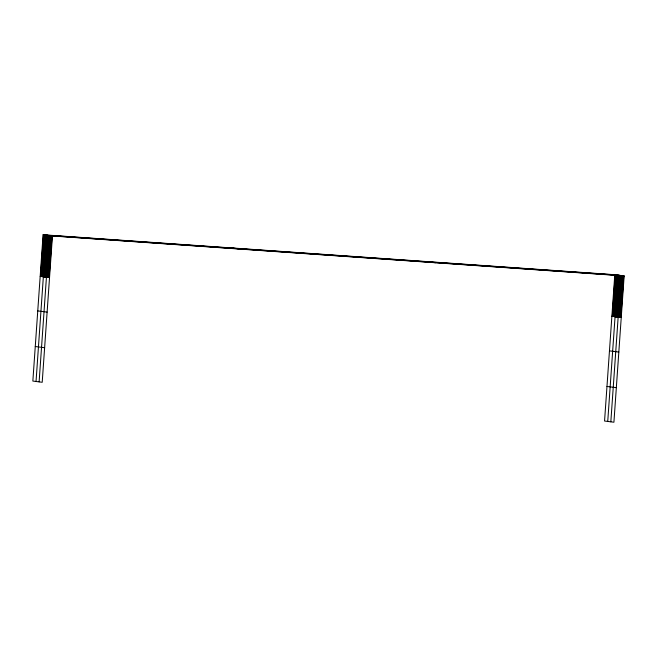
<?xml version="1.0" encoding="UTF-8"?>
<svg xmlns="http://www.w3.org/2000/svg" width="657" height="657" viewBox="0 0 657 657"><rect width="100%" height="100%" fill="white"/><g stroke="black" fill="none" stroke-linecap="round" stroke-linejoin="round"><path stroke-width="0.99" d="M43.083 234.771L32.85 381.068L42.212 382.284L52.445 235.978L43.083 234.771L614.788 274.716L624.15 275.932L613.917 422.229L604.555 421.022L614.788 274.716M40.57 276.4L43.477 234.82M40.972 276.449L43.879 234.877M41.366 276.507L44.274 234.927M41.761 276.556L44.668 234.976M42.163 276.605L45.07 235.025M42.557 276.654L45.464 235.083M42.96 276.712L45.867 235.132M36.036 381.479L46.261 235.181L617.974 275.135L607.741 421.433M43.74 276.811L46.647 235.231M44.126 276.86L47.033 235.28M44.512 276.909L47.419 235.329M44.898 276.958L47.805 235.387M45.284 277.008L48.191 235.436M45.67 277.057L48.577 235.485M46.056 277.106L48.963 235.535M39.124 381.881L49.349 235.584L621.062 275.529L610.829 421.827M46.828 277.213L49.735 235.633M47.214 277.262L50.121 235.682M47.6 277.311L50.507 235.732M47.986 277.361L50.893 235.781M48.38 277.41L51.287 235.83M48.766 277.459L51.673 235.879M49.152 277.509L52.059 235.929M612.283 316.346L615.19 274.774M612.677 316.403L615.584 274.823M613.071 316.452L615.979 274.872M613.474 316.502L616.381 274.922M613.868 316.551L616.775 274.979M614.27 316.608L617.178 275.028M614.665 316.658L617.572 275.078M615.453 316.756L618.36 275.184M615.839 316.805L618.746 275.234M616.225 316.855L619.132 275.283M616.611 316.904L619.518 275.332M616.997 316.961L619.904 275.382M617.383 317.011L620.29 275.431M617.769 317.06L620.676 275.48M618.541 317.159L621.448 275.579M618.927 317.208L621.834 275.628M619.313 317.257L622.22 275.677M619.699 317.306L622.606 275.726M620.085 317.356L622.992 275.784M620.471 317.405L623.378 275.833M620.857 317.454L623.764 275.883M52.445 235.978L624.15 275.932M426.122 261.535L435.484 262.751M231.74 247.952L241.103 249.167M611.881 316.296L621.243 317.503M40.176 276.351L49.538 277.558M609.466 350.854L618.828 352.062M37.753 310.909L47.115 312.116M606.978 386.464L616.34 387.671M35.264 346.51L44.627 347.725"/></g></svg>
